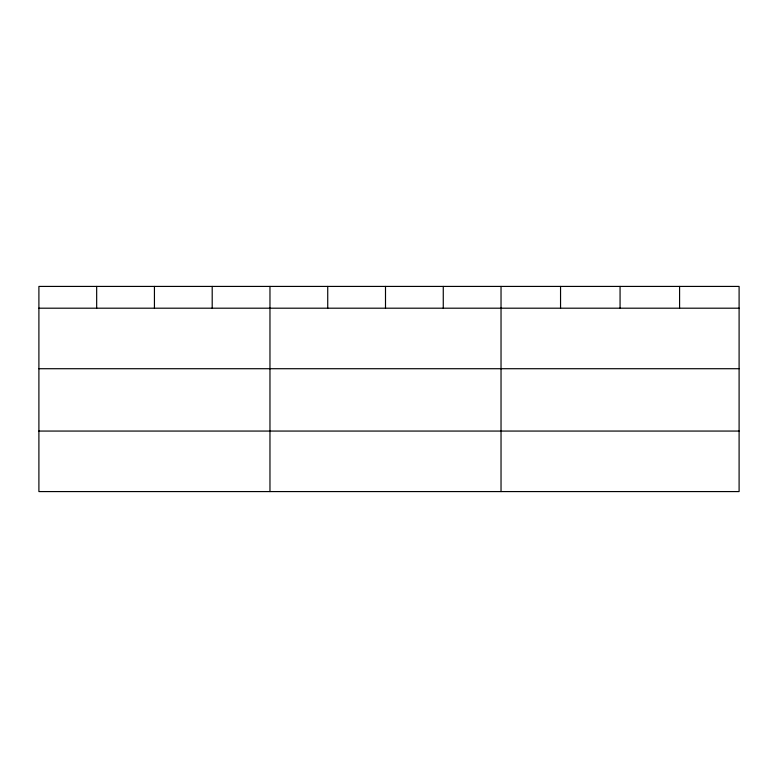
<?xml version="1.0" encoding="UTF-8"?>
<svg xmlns="http://www.w3.org/2000/svg" width="778" height="778" viewBox="0 0 778 778"><rect width="100%" height="100%" fill="white"/><g stroke="black" fill="none" stroke-linecap="round" stroke-linejoin="round"><path stroke-width="1.17" d="M739.1 368.714L739.1 286.421L38.9 286.421L38.9 491.579L739.1 491.579L739.1 368.714L38.9 368.714M38.9 308.195L739.1 308.195M38.9 431.061L739.1 431.061M679.583 286.421L679.583 308.195M620.066 286.421L620.066 308.195M560.549 286.421L560.549 308.195M501.032 286.421L501.032 491.579M443.266 286.421L443.266 308.195M385.499 286.421L385.499 308.195M327.733 286.421L327.733 308.195M269.966 286.421L269.966 491.579M212.2 286.421L212.2 308.195M154.433 286.421L154.433 308.195M96.667 286.421L96.667 308.195"/></g></svg>
